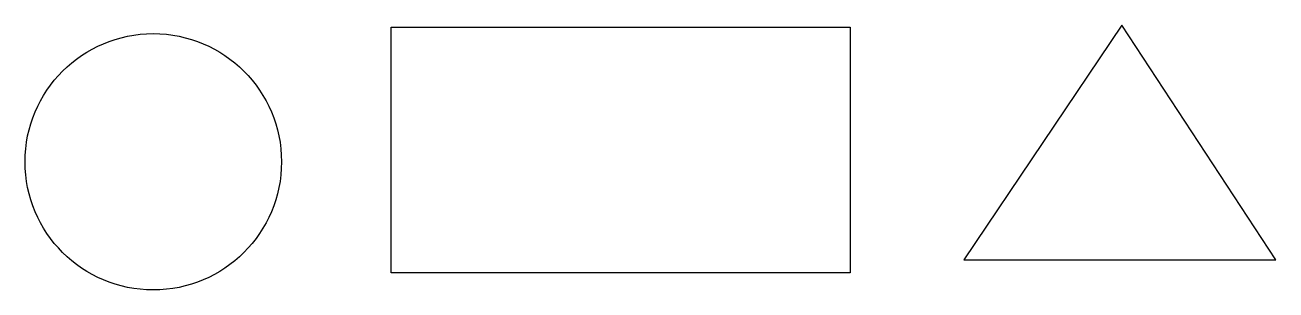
# Model space of a CAD drawing. Header units: millimetres. Extents: x 978 to 5095, y 1681 to 2554.
import ezdxf

# ---------------------------------------------------------------- set-up
doc = ezdxf.new("R2010")
doc.units = ezdxf.units.MM

msp = doc.modelspace()

# ---------------------------------------------------------------- linework, layer by layer
for p, q in [((4587, 2554), (4067.4, 1780.9)), ((5094.7, 1780.9), (4587, 2554)), ((4067.4, 1780.9), (5094.7, 1780.9))]:
    msp.add_line(p, q)
msp.add_lwpolyline([(2182.1, 2546.7), (3692.8, 2546.7), (3692.8, 1737.9), (2182.1, 1737.9)], close=True)
msp.add_circle((1399.6, 2103.5), 422)

doc.saveas('drawing.dxf')
